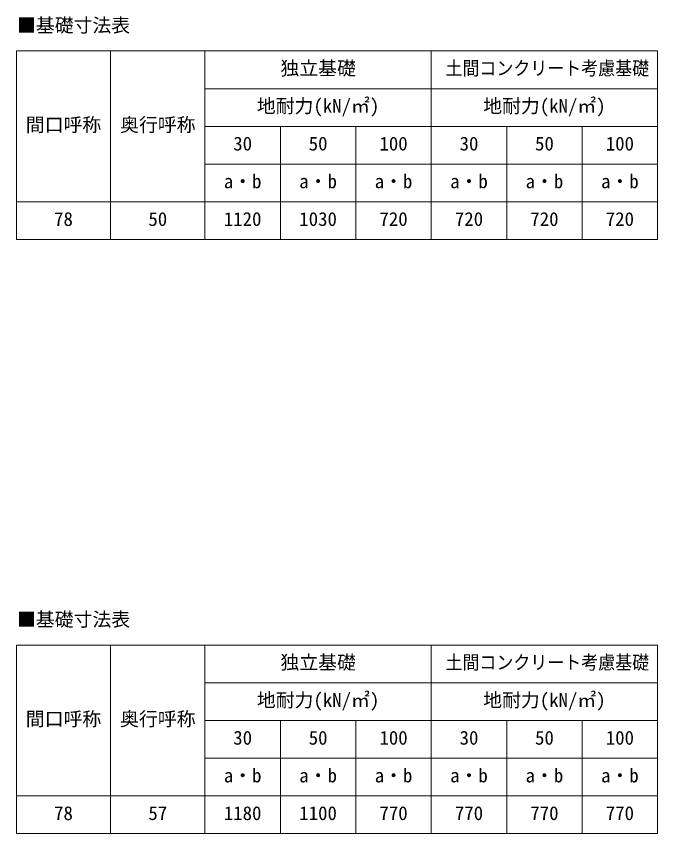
# Model space of a CAD drawing. Units: millimetres at full size, sheet at 1:40; details may follow other scales. Extents: x -11243 to 77708, y -7760 to 25636.
# Drawn here: x 39437 to 44877, y 18700 to 25636 of the extents above; entities that cross this region are included whole.
import ezdxf
from ezdxf.enums import TextEntityAlignment as Align

# ---------------------------------------------------------------- set-up
doc = ezdxf.new("R2010")
doc.units = ezdxf.units.MM
doc.header["$LTSCALE"] = 40
doc.layers.add('0-E_DET2', color=7, linetype='Continuous', lineweight=18)
doc.styles.add('ＭＳ ゴシック', font='')
doc.styles.get('ＭＳ ゴシック').set_extended_font_data('MS Gothic')

msp = doc.modelspace()

# ---------------------------------------------------------------- linework, layer by layer
at = {"layer": '0-E_DET2'}
for p, q in [((39436.81, 25342.35), (39436.81, 23742.35)), ((39436.81, 25342.35), (44876.81, 25342.35)), ((40236.81, 25342.35), (40236.81, 23742.35)), ((41036.81, 25342.35), (41036.81, 23742.35)), ((42956.81, 25342.35), (42956.81, 23742.35)), ((44876.81, 25342.35), (44876.81, 23742.35)), ((41036.81, 25022.35), (44876.81, 25022.35)), ((41036.81, 24702.35), (44876.81, 24702.35)), ((41676.81, 24702.35), (41676.81, 23742.35)), ((42316.81, 24702.35), (42316.81, 23742.35)), ((43596.81, 24702.35), (43596.81, 23742.35)), ((44236.81, 24702.35), (44236.81, 23742.35)), ((41036.81, 24382.35), (44876.81, 24382.35)), ((39436.81, 24062.35), (44876.81, 24062.35)), ((39436.81, 23742.35), (44876.81, 23742.35)), ((39436.81, 20299.72), (39436.81, 18699.72)), ((39436.81, 20299.72), (44876.81, 20299.72)), ((40236.81, 20299.72), (40236.81, 18699.72)), ((41036.81, 20299.72), (41036.81, 18699.72)), ((42956.81, 20299.72), (42956.81, 18699.72)), ((44876.81, 20299.72), (44876.81, 18699.72)), ((41036.81, 19979.72), (44876.81, 19979.72)), ((41036.81, 19659.72), (44876.81, 19659.72)), ((41676.81, 19659.72), (41676.81, 18699.72)), ((42316.81, 19659.72), (42316.81, 18699.72)), ((43596.81, 19659.72), (43596.81, 18699.72)), ((44236.81, 19659.72), (44236.81, 18699.72)), ((41036.81, 19339.72), (44876.81, 19339.72)), ((39436.81, 19019.72), (44876.81, 19019.72)), ((39436.81, 18699.72), (44876.81, 18699.72))]:
    msp.add_line(p, q, dxfattribs=at)

# ---------------------------------------------------------------- texts
at = {"layer": '0-E_DET2', "style": 'ＭＳ ゴシック'}
for s, p in [('■基礎寸法表', (39442.08, 25466.75)), ('独立基礎', (41676.81, 25102.35)), ('地耐力(kN/㎡)', (41476.81, 24782.35)), ('地耐力(kN/㎡)', (43396.81, 24782.35)), ('間口呼称', (39516.81, 24622.35)), ('奥行呼称', (40316.81, 24622.35)), ('30', (41276.81, 24462.35)), ('50', (41916.81, 24462.35)), ('100', (42516.81, 24462.35)), ('30', (43196.81, 24462.35)), ('50', (43836.81, 24462.35)), ('100', (44436.81, 24462.35)), ('a・b', (41196.81, 24142.35)), ('a・b', (41836.81, 24142.35)), ('a・b', (42476.81, 24142.35)), ('a・b', (43116.81, 24142.35)), ('a・b', (43756.81, 24142.35)), ('a・b', (44396.81, 24142.35)), ('78', (39756.81, 23822.35)), ('50', (40556.81, 23822.35)), ('1120', (41196.81, 23822.35)), ('1030', (41836.81, 23822.35)), ('720', (42516.81, 23822.35)), ('720', (43156.81, 23822.35)), ('720', (43796.81, 23822.35)), ('720', (44436.81, 23822.35)), ('■基礎寸法表', (39442.08, 20424.12)), ('独立基礎', (41676.81, 20059.72)), ('地耐力(kN/㎡)', (41476.81, 19739.72)), ('地耐力(kN/㎡)', (43396.81, 19739.72)), ('間口呼称', (39516.81, 19579.72)), ('奥行呼称', (40316.81, 19579.72)), ('30', (41276.81, 19419.72)), ('50', (41916.81, 19419.72)), ('100', (42516.81, 19419.72)), ('30', (43196.81, 19419.72)), ('50', (43836.81, 19419.72)), ('100', (44436.81, 19419.72)), ('a・b', (41196.81, 19099.72)), ('a・b', (41836.81, 19099.72)), ('a・b', (42476.81, 19099.72)), ('a・b', (43116.81, 19099.72)), ('a・b', (43756.81, 19099.72)), ('a・b', (44396.81, 19099.72)), ('78', (39756.81, 18779.72)), ('57', (40556.81, 18779.72)), ('1180', (41196.81, 18779.72)), ('1100', (41836.81, 18779.72)), ('770', (42516.81, 18779.72)), ('770', (43156.81, 18779.72)), ('770', (43796.81, 18779.72)), ('770', (44436.81, 18779.72))]:
    msp.add_text(s, height=117.3, dxfattribs=at).set_placement(p, align=Align.BOTTOM_LEFT)
at = {"layer": '0-E_DET2', "style": 'ＭＳ ゴシック', "width": 0.9}
for p in [(43076.81, 25102.35), (43076.81, 20059.72)]:
    msp.add_text('土間コンクリート考慮基礎', height=117.3, dxfattribs=at).set_placement(p, align=Align.BOTTOM_LEFT)

doc.saveas('drawing.dxf')
